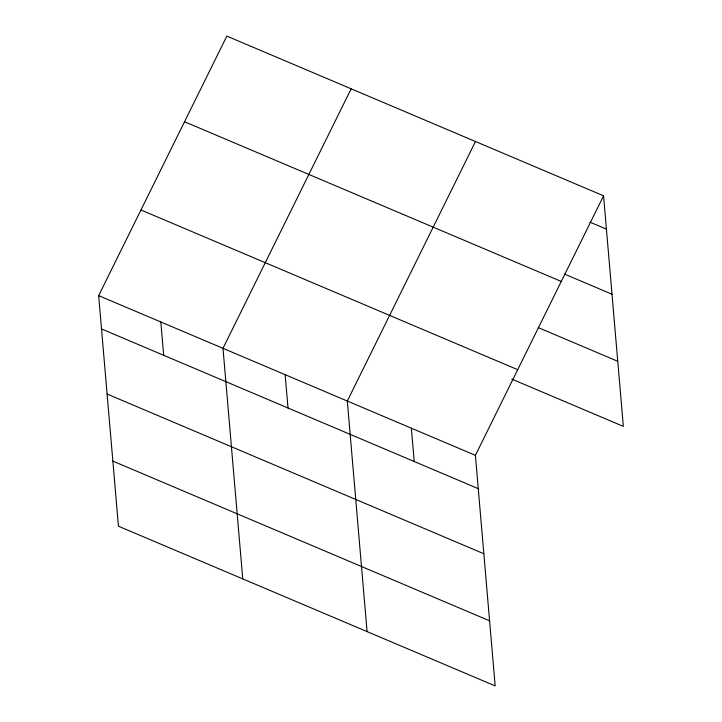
<?xml version="1.0" encoding="UTF-8"?>
<svg xmlns="http://www.w3.org/2000/svg" width="722" height="722" viewBox="0 0 722 722"><rect width="100%" height="100%" fill="white"/><g stroke="black" fill="none" stroke-linecap="round" stroke-linejoin="round"><path stroke-width="1.08" d="M603.565 195.815L475.401 455.338L495.166 685.9L118.435 526.185L98.661 295.623L226.834 36.1L603.565 195.815L623.339 426.377L511.772 379.086M351.154 88.806L222.99 348.329L242.754 578.891M475.482 141.512L347.309 401.035L367.074 631.597M589.901 222.132L606.426 229.136M564.487 274.08L612.003 294.224M184.534 121.738L561.274 281.454M538.215 327.571L617.752 361.289M140.961 209.976L517.692 369.691M98.661 295.623L475.401 455.338M101.522 328.943L478.262 488.659M107.1 394.031L483.839 553.747M112.849 461.096L489.588 620.812M411.359 428.182L414.211 461.502M285.154 374.682L288.006 408.002M160.825 321.976L163.686 355.296"/></g></svg>
